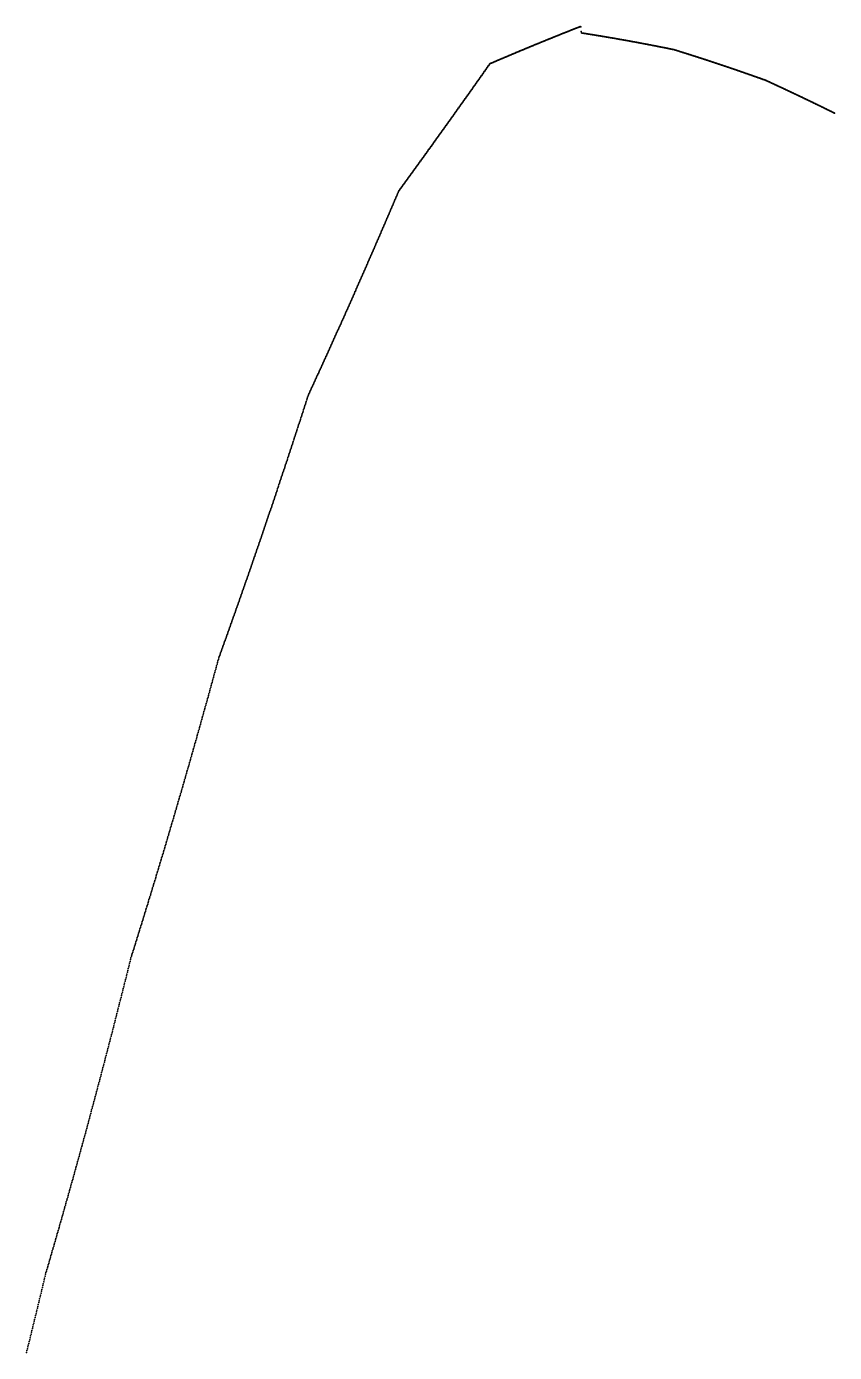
# Model space of a CAD drawing. Header units: metres. Extents: x 0 to 360, y 49 to 117.
# Drawn here: x 69.22 to 89.99, y 83.19 to 117.27 of the extents above; entities that cross this region are included whole.
import ezdxf

# ---------------------------------------------------------------- set-up
doc = ezdxf.new("R2010")
doc.units = ezdxf.units.M

msp = doc.modelspace()

# ---------------------------------------------------------------- linework, layer by layer
for p in [(83.352, 117.226), (83.363, 117.23), (83.374, 117.235), (83.385, 117.239), (83.396, 117.244), (83.408, 117.248), (83.419, 117.252), (83.43, 117.257), (83.441, 117.261), (83.452, 117.266), (83.464, 117.261), (82.498, 116.883), (82.509, 116.888), (82.52, 116.892), (82.532, 116.897), (82.543, 116.902), (82.554, 116.906), (82.565, 116.911), (82.577, 116.915), (82.588, 116.92), (82.599, 116.924), (82.61, 116.929), (82.622, 116.934), (82.633, 116.938), (82.644, 116.943), (82.655, 116.947), (82.667, 116.952), (82.678, 116.956), (82.689, 116.961), (82.7, 116.966), (82.712, 116.97), (82.723, 116.975), (82.734, 116.979), (82.745, 116.984), (82.757, 116.988), (82.768, 116.993), (82.779, 116.997), (82.79, 117.002), (82.802, 117.006), (82.813, 117.011), (82.824, 117.016), (82.835, 117.02), (82.847, 117.025), (82.858, 117.029), (82.869, 117.034), (82.88, 117.038), (82.891, 117.043), (82.903, 117.047), (82.914, 117.052), (82.925, 117.056), (82.936, 117.061), (82.948, 117.065), (82.959, 117.07), (82.97, 117.074), (82.981, 117.079), (82.993, 117.083), (83.004, 117.088), (83.015, 117.092), (83.026, 117.097), (83.037, 117.101), (83.049, 117.106), (83.06, 117.11), (83.071, 117.115), (83.082, 117.119), (83.094, 117.124), (83.105, 117.128), (83.116, 117.133), (83.127, 117.137), (83.139, 117.141), (83.15, 117.146), (83.161, 117.15), (83.172, 117.155), (83.183, 117.159), (83.195, 117.164), (83.206, 117.168), (83.217, 117.173), (83.228, 117.177), (83.239, 117.182), (83.251, 117.186), (83.262, 117.19), (83.273, 117.195), (83.284, 117.199), (83.296, 117.204), (83.307, 117.208), (83.318, 117.213), (83.329, 117.217), (83.34, 117.221), (83.475, 117.141), (83.486, 117.1), (83.497, 117.098), (83.509, 117.096), (83.52, 117.094), (83.531, 117.093), (83.542, 117.091), (83.553, 117.089), (83.565, 117.087), (83.576, 117.086), (83.587, 117.084), (83.598, 117.082), (83.609, 117.08), (83.621, 117.078), (83.632, 117.077), (83.643, 117.075), (83.654, 117.073), (83.665, 117.071), (83.677, 117.07), (83.688, 117.068), (83.699, 117.066), (83.71, 117.064), (83.721, 117.062), (83.732, 117.061), (83.744, 117.059), (83.755, 117.057), (83.766, 117.055), (83.777, 117.053), (83.788, 117.052), (83.8, 117.05), (83.811, 117.048), (83.822, 117.046), (83.833, 117.044), (83.844, 117.042), (83.856, 117.041), (83.867, 117.039), (83.878, 117.037), (83.889, 117.035), (83.9, 117.033), (83.911, 117.031), (83.923, 117.03), (83.934, 117.028), (83.945, 117.026), (83.956, 117.024), (83.967, 117.022), (83.979, 117.02), (83.99, 117.019), (84.001, 117.017), (84.012, 117.015), (84.023, 117.013), (84.034, 117.011), (84.046, 117.009), (84.057, 117.007), (84.068, 117.005), (84.079, 117.004), (84.09, 117.002), (84.101, 117), (84.113, 116.998), (84.124, 116.996), (84.135, 116.994), (84.146, 116.992), (84.157, 116.99), (84.168, 116.988), (84.18, 116.987), (84.191, 116.985), (84.202, 116.983), (84.213, 116.981), (84.224, 116.979), (84.235, 116.977), (84.247, 116.975), (84.258, 116.973), (84.269, 116.971), (84.28, 116.969), (84.291, 116.967), (84.302, 116.966), (84.314, 116.964), (84.325, 116.962), (84.336, 116.96), (84.347, 116.958), (84.358, 116.956), (84.369, 116.954), (84.381, 116.952), (84.392, 116.95), (84.403, 116.948), (84.414, 116.946), (84.425, 116.944), (84.436, 116.942), (84.448, 116.94), (84.459, 116.938), (84.47, 116.936), (84.481, 116.934), (84.492, 116.932), (84.503, 116.93), (84.514, 116.928), (84.526, 116.926), (84.537, 116.925), (84.548, 116.923), (84.559, 116.921), (84.57, 116.919), (84.581, 116.917), (84.592, 116.915), (84.604, 116.913), (84.615, 116.911), (84.626, 116.909), (84.637, 116.907), (84.648, 116.905), (84.659, 116.903), (84.67, 116.901), (84.682, 116.899), (84.693, 116.897), (84.704, 116.895), (84.715, 116.893), (84.726, 116.89), (84.737, 116.888), (84.748, 116.886), (84.76, 116.884), (84.771, 116.882), (81.675, 116.542), (81.686, 116.547), (81.698, 116.552), (81.709, 116.556), (81.72, 116.561), (81.731, 116.566), (81.743, 116.571), (81.754, 116.575), (81.765, 116.58), (81.777, 116.585), (81.788, 116.589), (81.799, 116.594), (81.81, 116.599), (81.822, 116.604), (81.833, 116.608), (81.844, 116.613), (81.856, 116.618), (81.867, 116.623), (81.878, 116.627), (81.889, 116.632), (81.901, 116.637), (81.912, 116.641), (81.923, 116.646), (81.935, 116.651), (81.946, 116.656), (81.957, 116.66), (81.968, 116.665), (81.98, 116.67), (81.991, 116.674), (82.002, 116.679), (82.014, 116.684), (82.025, 116.688), (82.036, 116.693), (82.047, 116.698), (82.059, 116.702), (82.07, 116.707), (82.081, 116.712), (82.092, 116.716), (82.104, 116.721), (82.115, 116.726), (82.126, 116.73), (82.138, 116.735), (82.149, 116.74), (82.16, 116.744), (82.171, 116.749), (82.183, 116.754), (82.194, 116.758), (82.205, 116.763), (82.216, 116.768), (82.228, 116.772), (82.239, 116.777), (82.25, 116.782), (82.261, 116.786), (82.273, 116.791), (82.284, 116.796), (82.295, 116.8), (82.307, 116.805), (82.318, 116.809), (82.329, 116.814), (82.34, 116.819), (82.352, 116.823), (82.363, 116.828), (82.374, 116.833), (82.385, 116.837), (82.397, 116.842), (82.408, 116.846), (82.419, 116.851), (82.43, 116.856), (82.442, 116.86), (82.453, 116.865), (82.464, 116.869), (82.475, 116.874), (82.487, 116.879), (84.782, 116.88), (84.793, 116.878), (84.804, 116.876), (84.815, 116.874), (84.826, 116.872), (84.838, 116.87), (84.849, 116.868), (84.86, 116.866), (84.871, 116.864), (84.882, 116.862), (84.893, 116.86), (84.904, 116.858), (84.915, 116.856), (84.927, 116.854), (84.938, 116.852), (84.949, 116.85), (84.96, 116.847), (84.971, 116.845), (84.982, 116.843), (84.993, 116.841), (85.004, 116.839), (85.016, 116.837), (85.027, 116.835), (85.038, 116.833), (85.049, 116.831), (85.06, 116.829), (85.071, 116.827), (85.082, 116.824), (85.093, 116.822), (85.104, 116.82), (85.116, 116.818), (85.127, 116.816), (85.138, 116.814), (85.149, 116.812), (85.16, 116.81), (85.171, 116.808), (85.182, 116.805), (85.193, 116.803), (85.205, 116.801), (85.216, 116.799), (85.227, 116.797), (85.238, 116.795), (85.249, 116.793), (85.26, 116.791), (85.271, 116.788), (85.282, 116.786), (85.293, 116.784), (85.305, 116.782), (85.316, 116.78), (85.327, 116.778), (85.338, 116.775), (85.349, 116.773), (85.36, 116.771), (85.371, 116.769), (85.382, 116.767), (85.393, 116.765), (85.404, 116.762), (85.416, 116.76), (85.427, 116.758), (85.438, 116.756), (85.449, 116.754), (85.46, 116.752), (85.471, 116.749), (85.482, 116.747), (85.493, 116.745), (85.504, 116.743), (85.515, 116.741), (85.526, 116.738), (85.538, 116.736), (85.549, 116.734), (85.56, 116.732), (85.571, 116.73), (85.582, 116.727), (85.593, 116.725), (85.604, 116.723), (85.615, 116.721), (85.626, 116.718), (85.637, 116.716), (85.648, 116.714), (85.66, 116.712), (85.671, 116.71), (85.682, 116.707), (85.693, 116.705), (85.704, 116.703), (85.715, 116.701), (85.726, 116.698), (85.737, 116.696), (85.748, 116.694), (85.759, 116.692), (85.77, 116.689), (85.781, 116.687), (85.793, 116.685), (85.804, 116.683), (85.815, 116.68), (85.826, 116.678), (85.837, 116.676), (85.848, 116.673), (85.859, 116.671), (85.87, 116.668), (85.881, 116.664), (85.892, 116.661), (85.903, 116.657), (85.914, 116.654), (85.925, 116.65), (85.937, 116.647), (85.948, 116.644), (85.959, 116.64), (85.97, 116.637), (85.981, 116.633), (85.992, 116.63), (86.003, 116.626), (86.014, 116.623), (86.025, 116.619), (86.036, 116.616), (86.047, 116.612), (86.058, 116.609), (86.069, 116.606), (86.08, 116.602), (86.091, 116.599), (86.102, 116.595), (86.114, 116.592), (86.125, 116.588), (86.136, 116.585), (86.147, 116.581), (86.158, 116.578), (86.169, 116.574), (86.18, 116.571), (86.191, 116.567), (86.202, 116.564), (86.213, 116.56), (86.224, 116.557), (86.235, 116.553), (86.246, 116.55), (86.257, 116.546), (86.268, 116.543), (81.053, 116.203), (81.064, 116.219), (81.076, 116.235), (81.087, 116.251), (81.098, 116.267), (81.11, 116.283), (81.121, 116.299), (81.132, 116.312), (81.144, 116.316), (81.155, 116.321), (81.166, 116.326), (81.178, 116.331), (81.189, 116.336), (81.2, 116.341), (81.212, 116.345), (81.223, 116.35), (81.234, 116.355), (81.245, 116.36), (81.257, 116.365), (81.268, 116.37), (81.279, 116.374), (81.291, 116.379), (81.302, 116.384), (81.313, 116.389), (81.325, 116.394), (81.336, 116.398), (81.347, 116.403), (81.359, 116.408), (81.37, 116.413), (81.381, 116.418), (81.392, 116.423), (81.404, 116.427), (81.415, 116.432), (81.426, 116.437), (81.438, 116.442), (81.449, 116.447), (81.46, 116.451), (81.472, 116.456), (81.483, 116.461), (81.494, 116.466), (81.505, 116.471), (81.517, 116.475), (81.528, 116.48), (81.539, 116.485), (81.551, 116.49), (81.562, 116.494), (81.573, 116.499), (81.585, 116.504), (81.596, 116.509), (81.607, 116.513), (81.618, 116.518), (81.63, 116.523), (81.641, 116.528), (81.652, 116.533), (81.664, 116.537), (86.279, 116.539), (86.29, 116.536), (86.301, 116.532), (86.313, 116.529), (86.324, 116.525), (86.335, 116.522), (86.346, 116.518), (86.357, 116.515), (86.368, 116.511), (86.379, 116.507), (86.39, 116.504), (86.401, 116.5), (86.412, 116.497), (86.423, 116.493), (86.434, 116.49), (86.445, 116.486), (86.456, 116.483), (86.467, 116.479), (86.478, 116.476), (86.489, 116.472), (86.5, 116.468), (86.511, 116.465), (86.522, 116.461), (86.533, 116.458), (86.544, 116.454), (86.555, 116.451), (86.566, 116.447), (86.577, 116.443), (86.588, 116.44), (86.6, 116.436), (86.611, 116.433), (86.622, 116.429), (86.633, 116.425), (86.644, 116.422), (86.655, 116.418), (86.666, 116.415), (86.677, 116.411), (86.688, 116.407), (86.699, 116.404), (86.71, 116.4), (86.721, 116.397), (86.732, 116.393), (86.743, 116.389), (86.754, 116.386), (86.765, 116.382), (86.776, 116.379), (86.787, 116.375), (86.798, 116.371), (86.809, 116.368), (86.82, 116.364), (86.831, 116.36), (86.842, 116.357), (86.853, 116.353), (86.864, 116.35), (86.875, 116.346), (86.886, 116.342), (86.897, 116.339), (86.908, 116.335), (86.919, 116.331), (86.93, 116.328), (86.941, 116.324), (86.952, 116.32), (86.963, 116.317), (86.974, 116.313), (86.985, 116.309), (86.996, 116.306), (87.007, 116.302), (87.018, 116.298), (87.029, 116.295), (87.04, 116.291), (87.051, 116.287), (87.062, 116.284), (87.073, 116.28), (87.084, 116.276), (87.095, 116.273), (87.106, 116.269), (87.117, 116.265), (87.128, 116.261), (87.139, 116.258), (87.15, 116.254), (87.161, 116.25), (87.172, 116.247), (87.183, 116.243), (87.194, 116.239), (87.205, 116.235), (87.216, 116.232), (87.227, 116.228), (87.238, 116.224), (87.249, 116.221), (87.26, 116.217), (87.271, 116.213), (87.282, 116.209), (87.293, 116.206), (87.304, 116.202), (80.815, 115.866), (80.827, 115.882), (80.838, 115.898), (80.849, 115.914), (80.861, 115.93), (80.872, 115.946), (80.883, 115.962), (80.895, 115.978), (80.906, 115.994), (80.917, 116.01), (80.928, 116.026), (80.94, 116.042), (80.951, 116.058), (80.962, 116.074), (80.974, 116.09), (80.985, 116.106), (80.996, 116.122), (81.008, 116.138), (81.019, 116.154), (81.03, 116.171), (81.042, 116.187), (87.315, 116.198), (87.326, 116.194), (87.337, 116.191), (87.348, 116.187), (87.359, 116.183), (87.37, 116.18), (87.381, 116.176), (87.392, 116.172), (87.403, 116.168), (87.414, 116.164), (87.425, 116.161), (87.436, 116.157), (87.447, 116.153), (87.458, 116.149), (87.469, 116.146), (87.48, 116.142), (87.491, 116.138), (87.502, 116.134), (87.513, 116.131), (87.524, 116.127), (87.535, 116.123), (87.546, 116.119), (87.557, 116.115), (87.568, 116.112), (87.579, 116.108), (87.59, 116.104), (87.601, 116.1), (87.611, 116.096), (87.622, 116.093), (87.633, 116.089), (87.644, 116.085), (87.655, 116.081), (87.666, 116.077), (87.677, 116.074), (87.688, 116.07), (87.699, 116.066), (87.71, 116.062), (87.721, 116.058), (87.732, 116.055), (87.743, 116.051), (87.754, 116.047), (87.765, 116.043), (87.776, 116.039), (87.787, 116.035), (87.798, 116.032), (87.809, 116.028), (87.82, 116.024), (87.831, 116.02), (87.842, 116.016), (87.853, 116.012), (87.864, 116.008), (87.875, 116.005), (87.885, 116.001), (87.896, 115.997), (87.907, 115.993), (87.918, 115.989), (87.929, 115.985), (87.94, 115.981), (87.951, 115.978), (87.962, 115.974), (87.973, 115.97), (87.984, 115.966), (87.995, 115.962), (88.006, 115.958), (88.017, 115.954), (88.028, 115.95), (88.039, 115.946), (88.05, 115.943), (88.061, 115.939), (88.072, 115.935), (88.083, 115.931), (88.093, 115.927), (88.104, 115.923), (88.115, 115.919), (88.126, 115.915), (88.137, 115.911), (88.148, 115.907), (88.159, 115.904), (88.17, 115.9), (88.181, 115.896), (88.192, 115.892), (88.203, 115.888), (88.214, 115.884), (88.225, 115.88), (88.236, 115.875), (88.247, 115.87), (88.257, 115.865), (80.577, 115.53), (80.588, 115.546), (80.6, 115.562), (80.611, 115.578), (80.622, 115.594), (80.634, 115.61), (80.645, 115.626), (80.657, 115.642), (80.668, 115.658), (80.679, 115.674), (80.691, 115.69), (80.702, 115.706), (80.713, 115.722), (80.725, 115.738), (80.736, 115.754), (80.747, 115.77), (80.759, 115.786), (80.77, 115.802), (80.781, 115.818), (80.793, 115.834), (80.804, 115.85), (88.268, 115.86), (88.279, 115.855), (88.29, 115.85), (88.301, 115.845), (88.312, 115.84), (88.323, 115.835), (88.334, 115.829), (88.345, 115.824), (88.356, 115.819), (88.367, 115.814), (88.378, 115.809), (88.389, 115.804), (88.399, 115.799), (88.41, 115.794), (88.421, 115.789), (88.432, 115.784), (88.443, 115.779), (88.454, 115.774), (88.465, 115.769), (88.476, 115.764), (88.487, 115.759), (88.498, 115.754), (88.509, 115.749), (88.52, 115.744), (88.53, 115.739), (88.541, 115.734), (88.552, 115.728), (88.563, 115.723), (88.574, 115.718), (88.585, 115.713), (88.596, 115.708), (88.607, 115.703), (88.618, 115.698), (88.629, 115.693), (88.639, 115.688), (88.65, 115.683), (88.661, 115.678), (88.672, 115.673), (88.683, 115.667), (88.694, 115.662), (88.705, 115.657), (88.716, 115.652), (88.727, 115.647), (88.738, 115.642), (88.748, 115.637), (88.759, 115.632), (88.77, 115.627), (88.781, 115.621), (88.792, 115.616), (88.803, 115.611), (88.814, 115.606), (88.825, 115.601), (88.836, 115.596), (88.847, 115.591), (88.857, 115.586), (88.868, 115.58), (88.879, 115.575), (88.89, 115.57), (88.901, 115.565), (88.912, 115.56), (88.923, 115.555), (88.934, 115.55), (88.944, 115.544), (88.955, 115.539), (88.966, 115.534), (88.977, 115.529), (88.988, 115.524), (80.327, 115.18), (80.339, 115.196), (80.35, 115.211), (80.362, 115.227), (80.373, 115.243), (80.384, 115.259), (80.396, 115.275), (80.407, 115.291), (80.418, 115.307), (80.43, 115.323), (80.441, 115.339), (80.452, 115.355), (80.464, 115.371), (80.475, 115.387), (80.486, 115.403), (80.498, 115.419), (80.509, 115.435), (80.52, 115.451), (80.532, 115.467), (80.543, 115.483), (80.554, 115.499), (80.566, 115.514), (88.999, 115.519), (89.01, 115.513), (89.021, 115.508), (89.032, 115.503), (89.042, 115.498), (89.053, 115.493), (89.064, 115.488), (89.075, 115.482), (89.086, 115.477), (89.097, 115.472), (89.108, 115.467), (89.119, 115.462), (89.129, 115.457), (89.14, 115.451), (89.151, 115.446), (89.162, 115.441), (89.173, 115.436), (89.184, 115.431), (89.195, 115.425), (89.205, 115.42), (89.216, 115.415), (89.227, 115.41), (89.238, 115.405), (89.249, 115.399), (89.26, 115.394), (89.271, 115.389), (89.282, 115.384), (89.292, 115.378), (89.303, 115.373), (89.314, 115.368), (89.325, 115.363), (89.336, 115.358), (89.347, 115.352), (89.358, 115.347), (89.368, 115.342), (89.379, 115.337), (89.39, 115.331), (89.401, 115.326), (89.412, 115.321), (89.423, 115.316), (89.434, 115.31), (89.444, 115.305), (89.455, 115.3), (89.466, 115.295), (89.477, 115.289), (89.488, 115.284), (89.499, 115.279), (89.509, 115.274), (89.52, 115.268), (89.531, 115.263), (89.542, 115.258), (89.553, 115.253), (89.564, 115.247), (89.575, 115.242), (89.585, 115.237), (89.596, 115.232), (89.607, 115.226), (89.618, 115.221), (89.629, 115.216), (89.64, 115.21), (89.65, 115.205), (89.661, 115.2), (89.672, 115.195), (89.683, 115.189), (89.694, 115.184), (89.705, 115.179), (80.089, 114.846), (80.1, 114.861), (80.112, 114.877), (80.123, 114.893), (80.134, 114.909), (80.146, 114.925), (80.157, 114.941), (80.168, 114.957), (80.18, 114.973), (80.191, 114.989), (80.203, 115.005), (80.214, 115.02), (80.225, 115.036), (80.237, 115.052), (80.248, 115.068), (80.259, 115.084), (80.271, 115.1), (80.282, 115.116), (80.293, 115.132), (80.305, 115.148), (80.316, 115.164), (89.715, 115.173), (89.726, 115.168), (89.737, 115.163), (89.748, 115.157), (89.759, 115.152), (89.77, 115.147), (89.78, 115.141), (89.791, 115.136), (89.802, 115.131), (89.813, 115.126), (89.824, 115.12), (89.834, 115.115), (89.845, 115.11), (89.856, 115.104), (89.867, 115.099), (89.878, 115.094), (89.889, 115.088), (89.899, 115.083), (89.91, 115.078), (89.921, 115.072), (89.932, 115.067), (89.943, 115.061), (89.954, 115.056), (89.964, 115.051), (89.975, 115.045), (89.986, 115.04), (79.85, 114.512), (79.862, 114.528), (79.873, 114.544), (79.884, 114.56), (79.896, 114.576), (79.907, 114.591), (79.918, 114.607), (79.93, 114.623), (79.941, 114.639), (79.953, 114.655), (79.964, 114.671), (79.975, 114.687), (79.987, 114.703), (79.998, 114.718), (80.009, 114.734), (80.021, 114.75), (80.032, 114.766), (80.043, 114.782), (80.055, 114.798), (80.066, 114.814), (80.078, 114.83), (79.6, 114.164), (79.611, 114.18), (79.623, 114.195), (79.634, 114.211), (79.645, 114.227), (79.657, 114.243), (79.668, 114.259), (79.68, 114.275), (79.691, 114.29), (79.702, 114.306), (79.714, 114.322), (79.725, 114.338), (79.736, 114.354), (79.748, 114.37), (79.759, 114.385), (79.771, 114.401), (79.782, 114.417), (79.793, 114.433), (79.805, 114.449), (79.816, 114.465), (79.827, 114.48), (79.839, 114.496), (79.349, 113.816), (79.361, 113.832), (79.372, 113.848), (79.384, 113.864), (79.395, 113.879), (79.406, 113.895), (79.418, 113.911), (79.429, 113.927), (79.44, 113.943), (79.452, 113.958), (79.463, 113.974), (79.475, 113.99), (79.486, 114.006), (79.497, 114.022), (79.509, 114.037), (79.52, 114.053), (79.532, 114.069), (79.543, 114.085), (79.554, 114.101), (79.566, 114.116), (79.577, 114.132), (79.589, 114.148), (79.11, 113.485), (79.121, 113.501), (79.133, 113.517), (79.144, 113.533), (79.156, 113.548), (79.167, 113.564), (79.178, 113.58), (79.19, 113.596), (79.201, 113.611), (79.213, 113.627), (79.224, 113.643), (79.235, 113.659), (79.247, 113.674), (79.258, 113.69), (79.27, 113.706), (79.281, 113.722), (79.292, 113.737), (79.304, 113.753), (79.315, 113.769), (79.327, 113.785), (79.338, 113.801), (78.859, 113.14), (78.87, 113.155), (78.882, 113.171), (78.893, 113.187), (78.905, 113.202), (78.916, 113.218), (78.928, 113.234), (78.939, 113.25), (78.95, 113.265), (78.962, 113.281), (78.973, 113.297), (78.985, 113.312), (78.996, 113.328), (79.007, 113.344), (79.019, 113.36), (79.03, 113.375), (79.042, 113.391), (79.053, 113.407), (79.064, 113.423), (79.076, 113.438), (79.087, 113.454), (79.099, 113.47), (78.688, 112.81), (78.699, 112.836), (78.711, 112.863), (78.722, 112.89), (78.734, 112.917), (78.745, 112.943), (78.756, 112.97), (78.768, 112.997), (78.779, 113.024), (78.791, 113.047), (78.802, 113.061), (78.813, 113.077), (78.825, 113.093), (78.836, 113.108), (78.848, 113.124), (78.539, 112.463), (78.551, 112.49), (78.562, 112.516), (78.574, 112.543), (78.585, 112.569), (78.596, 112.596), (78.608, 112.623), (78.619, 112.649), (78.631, 112.676), (78.642, 112.703), (78.654, 112.73), (78.665, 112.756), (78.676, 112.783), (78.391, 112.118), (78.402, 112.144), (78.414, 112.171), (78.425, 112.197), (78.437, 112.224), (78.448, 112.25), (78.459, 112.277), (78.471, 112.304), (78.482, 112.33), (78.494, 112.357), (78.505, 112.383), (78.517, 112.41), (78.528, 112.436), (78.242, 111.774), (78.254, 111.801), (78.265, 111.827), (78.276, 111.854), (78.288, 111.88), (78.299, 111.906), (78.311, 111.933), (78.322, 111.959), (78.334, 111.986), (78.345, 112.012), (78.357, 112.038), (78.368, 112.065), (78.379, 112.091), (78.094, 111.433), (78.105, 111.459), (78.116, 111.485), (78.128, 111.511), (78.139, 111.538), (78.151, 111.564), (78.162, 111.59), (78.174, 111.616), (78.185, 111.643), (78.196, 111.669), (78.208, 111.695), (78.219, 111.722), (78.231, 111.748), (77.945, 111.092), (77.956, 111.118), (77.968, 111.145), (77.979, 111.171), (77.991, 111.197), (78.002, 111.223), (78.013, 111.249), (78.025, 111.275), (78.036, 111.302), (78.048, 111.328), (78.059, 111.354), (78.071, 111.38), (78.082, 111.406), (77.796, 110.754), (77.807, 110.78), (77.819, 110.806), (77.83, 110.832), (77.842, 110.858), (77.853, 110.884), (77.865, 110.91), (77.876, 110.936), (77.888, 110.962), (77.899, 110.988), (77.91, 111.014), (77.922, 111.04), (77.933, 111.066), (77.647, 110.417), (77.658, 110.443), (77.67, 110.468), (77.681, 110.494), (77.693, 110.52), (77.704, 110.546), (77.716, 110.572), (77.727, 110.598), (77.739, 110.624), (77.75, 110.65), (77.762, 110.676), (77.773, 110.702), (77.784, 110.728), (77.498, 110.081), (77.51, 110.107), (77.521, 110.133), (77.532, 110.159), (77.544, 110.184), (77.555, 110.21), (77.567, 110.236), (77.578, 110.262), (77.59, 110.288), (77.601, 110.313), (77.613, 110.339), (77.624, 110.365), (77.636, 110.391), (77.349, 109.747), (77.361, 109.773), (77.372, 109.799), (77.383, 109.824), (77.395, 109.85), (77.406, 109.876), (77.418, 109.901), (77.429, 109.927), (77.441, 109.953), (77.452, 109.978), (77.464, 110.004), (77.475, 110.03), (77.487, 110.056), (77.188, 109.39), (77.2, 109.415), (77.211, 109.441), (77.223, 109.466), (77.234, 109.492), (77.246, 109.517), (77.257, 109.543), (77.269, 109.568), (77.28, 109.594), (77.292, 109.619), (77.303, 109.645), (77.315, 109.671), (77.326, 109.696), (77.338, 109.722), (77.039, 109.059), (77.051, 109.084), (77.062, 109.11), (77.074, 109.135), (77.085, 109.161), (77.097, 109.186), (77.108, 109.211), (77.12, 109.237), (77.131, 109.262), (77.143, 109.288), (77.154, 109.313), (77.166, 109.339), (77.177, 109.364), (76.879, 108.705), (76.89, 108.73), (76.902, 108.755), (76.913, 108.781), (76.925, 108.806), (76.936, 108.831), (76.948, 108.856), (76.959, 108.882), (76.97, 108.907), (76.982, 108.932), (76.993, 108.958), (77.005, 108.983), (77.016, 109.008), (77.028, 109.034), (76.729, 108.377), (76.741, 108.403), (76.752, 108.428), (76.764, 108.453), (76.775, 108.478), (76.787, 108.503), (76.798, 108.528), (76.81, 108.553), (76.821, 108.579), (76.833, 108.604), (76.844, 108.629), (76.856, 108.654), (76.867, 108.68), (76.569, 108.027), (76.58, 108.052), (76.591, 108.077), (76.603, 108.102), (76.614, 108.127), (76.626, 108.152), (76.637, 108.177), (76.649, 108.202), (76.66, 108.227), (76.672, 108.252), (76.683, 108.277), (76.695, 108.302), (76.706, 108.327), (76.718, 108.352), (76.431, 107.704), (76.442, 107.74), (76.454, 107.775), (76.465, 107.803), (76.477, 107.827), (76.488, 107.852), (76.5, 107.877), (76.511, 107.902), (76.523, 107.927), (76.534, 107.952), (76.546, 107.977), (76.557, 108.002), (76.316, 107.347), (76.327, 107.383), (76.339, 107.419), (76.35, 107.454), (76.362, 107.49), (76.373, 107.525), (76.385, 107.561), (76.396, 107.597), (76.408, 107.632), (76.419, 107.668), (76.212, 107.028), (76.224, 107.064), (76.235, 107.099), (76.247, 107.135), (76.258, 107.17), (76.27, 107.205), (76.281, 107.241), (76.293, 107.276), (76.304, 107.312), (76.097, 106.676), (76.109, 106.711), (76.12, 106.746), (76.132, 106.781), (76.143, 106.817), (76.155, 106.852), (76.166, 106.887), (76.178, 106.922), (76.189, 106.958), (76.201, 106.993), (75.982, 106.325), (75.994, 106.36), (76.005, 106.395), (76.017, 106.43), (76.028, 106.465), (76.04, 106.5), (76.051, 106.535), (76.063, 106.57), (76.074, 106.605), (76.086, 106.641), (75.878, 106.011), (75.89, 106.046), (75.901, 106.081), (75.913, 106.116), (75.924, 106.151), (75.936, 106.186), (75.948, 106.22), (75.959, 106.255), (75.971, 106.29), (75.763, 105.665), (75.775, 105.699), (75.786, 105.734), (75.798, 105.768), (75.809, 105.803), (75.821, 105.838), (75.832, 105.872), (75.844, 105.907), (75.855, 105.942), (75.867, 105.977), (75.648, 105.32), (75.66, 105.354), (75.671, 105.389), (75.683, 105.423), (75.694, 105.457), (75.706, 105.492), (75.717, 105.526), (75.729, 105.561), (75.74, 105.595), (75.752, 105.63), (75.533, 104.977), (75.544, 105.011), (75.556, 105.045), (75.568, 105.079), (75.579, 105.114), (75.591, 105.148), (75.602, 105.182), (75.614, 105.217), (75.625, 105.251), (75.637, 105.285), (75.418, 104.636), (75.429, 104.67), (75.441, 104.704), (75.452, 104.738), (75.464, 104.772), (75.475, 104.806), (75.487, 104.84), (75.498, 104.874), (75.51, 104.908), (75.521, 104.943), (75.302, 104.297), (75.314, 104.331), (75.326, 104.364), (75.337, 104.398), (75.349, 104.432), (75.36, 104.466), (75.372, 104.5), (75.383, 104.534), (75.395, 104.568), (75.406, 104.602), (75.187, 103.96), (75.199, 103.993), (75.21, 104.027), (75.222, 104.061), (75.233, 104.094), (75.245, 104.128), (75.256, 104.162), (75.268, 104.195), (75.279, 104.229), (75.291, 104.263), (75.072, 103.624), (75.083, 103.658), (75.095, 103.691), (75.106, 103.725), (75.118, 103.758), (75.13, 103.792), (75.141, 103.825), (75.153, 103.859), (75.164, 103.892), (75.176, 103.926), (74.945, 103.258), (74.956, 103.291), (74.968, 103.324), (74.98, 103.358), (74.991, 103.391), (75.003, 103.424), (75.014, 103.457), (75.026, 103.491), (75.037, 103.524), (75.049, 103.558), (75.06, 103.591), (74.83, 102.926), (74.841, 102.96), (74.853, 102.993), (74.864, 103.026), (74.876, 103.059), (74.887, 103.092), (74.899, 103.125), (74.91, 103.158), (74.922, 103.191), (74.933, 103.225), (74.714, 102.597), (74.726, 102.63), (74.737, 102.663), (74.749, 102.696), (74.76, 102.729), (74.772, 102.762), (74.783, 102.794), (74.795, 102.827), (74.806, 102.86), (74.818, 102.893), (74.587, 102.237), (74.599, 102.269), (74.61, 102.302), (74.622, 102.335), (74.633, 102.367), (74.645, 102.4), (74.656, 102.433), (74.668, 102.466), (74.68, 102.499), (74.691, 102.531), (74.703, 102.564), (74.472, 101.911), (74.483, 101.944), (74.495, 101.976), (74.506, 102.009), (74.518, 102.041), (74.529, 102.074), (74.541, 102.106), (74.553, 102.139), (74.564, 102.171), (74.576, 102.204), (74.345, 101.555), (74.356, 101.587), (74.368, 101.62), (74.379, 101.652), (74.391, 101.684), (74.402, 101.717), (74.414, 101.749), (74.425, 101.781), (74.437, 101.814), (74.449, 101.846), (74.46, 101.879), (74.229, 101.233), (74.241, 101.265), (74.252, 101.297), (74.264, 101.329), (74.275, 101.362), (74.287, 101.394), (74.298, 101.426), (74.31, 101.458), (74.322, 101.49), (74.333, 101.523), (74.114, 100.875), (74.125, 100.917), (74.137, 100.96), (74.148, 101.002), (74.16, 101.043), (74.171, 101.073), (74.183, 101.105), (74.194, 101.137), (74.206, 101.169), (74.218, 101.201), (74.021, 100.537), (74.033, 100.579), (74.044, 100.621), (74.056, 100.664), (74.067, 100.706), (74.079, 100.748), (74.09, 100.79), (74.102, 100.833), (73.929, 100.201), (73.94, 100.243), (73.952, 100.285), (73.963, 100.327), (73.975, 100.369), (73.986, 100.411), (73.998, 100.453), (74.01, 100.495), (73.836, 99.868), (73.848, 99.909), (73.859, 99.951), (73.871, 99.993), (73.882, 100.034), (73.894, 100.076), (73.905, 100.118), (73.917, 100.16), (73.744, 99.536), (73.755, 99.577), (73.767, 99.619), (73.778, 99.66), (73.79, 99.702), (73.801, 99.743), (73.813, 99.785), (73.825, 99.826), (73.639, 99.165), (73.651, 99.206), (73.663, 99.247), (73.674, 99.288), (73.686, 99.33), (73.697, 99.371), (73.709, 99.412), (73.72, 99.453), (73.732, 99.495), (73.547, 98.838), (73.558, 98.878), (73.57, 98.919), (73.582, 98.96), (73.593, 99.001), (73.605, 99.042), (73.616, 99.083), (73.628, 99.124), (73.454, 98.512), (73.466, 98.553), (73.477, 98.593), (73.489, 98.634), (73.501, 98.675), (73.512, 98.715), (73.524, 98.756), (73.535, 98.797), (73.35, 98.148), (73.362, 98.188), (73.373, 98.229), (73.385, 98.269), (73.396, 98.309), (73.408, 98.35), (73.42, 98.39), (73.431, 98.431), (73.443, 98.471), (73.258, 97.827), (73.269, 97.867), (73.281, 97.907), (73.292, 97.947), (73.304, 97.987), (73.315, 98.027), (73.327, 98.067), (73.339, 98.108), (73.153, 97.467), (73.165, 97.507), (73.176, 97.547), (73.188, 97.587), (73.2, 97.627), (73.211, 97.666), (73.223, 97.706), (73.234, 97.746), (73.246, 97.786), (73.061, 97.15), (73.072, 97.189), (73.084, 97.229), (73.095, 97.268), (73.107, 97.308), (73.119, 97.348), (73.13, 97.388), (73.142, 97.427), (72.956, 96.795), (72.968, 96.834), (72.98, 96.873), (72.991, 96.913), (73.003, 96.952), (73.014, 96.992), (73.026, 97.031), (73.038, 97.071), (73.049, 97.11), (72.852, 96.442), (72.864, 96.481), (72.875, 96.52), (72.887, 96.559), (72.899, 96.599), (72.91, 96.638), (72.922, 96.677), (72.933, 96.716), (72.945, 96.755), (72.76, 96.131), (72.771, 96.169), (72.783, 96.208), (72.794, 96.247), (72.806, 96.286), (72.817, 96.325), (72.829, 96.364), (72.841, 96.403), (72.655, 95.782), (72.667, 95.821), (72.678, 95.86), (72.69, 95.898), (72.702, 95.937), (72.713, 95.976), (72.725, 96.014), (72.736, 96.053), (72.748, 96.092), (72.551, 95.436), (72.562, 95.475), (72.574, 95.513), (72.586, 95.551), (72.597, 95.59), (72.609, 95.628), (72.62, 95.667), (72.632, 95.705), (72.644, 95.744), (72.447, 95.093), (72.458, 95.131), (72.47, 95.169), (72.481, 95.207), (72.493, 95.245), (72.505, 95.283), (72.516, 95.322), (72.528, 95.36), (72.539, 95.398), (72.342, 94.751), (72.354, 94.789), (72.365, 94.827), (72.377, 94.865), (72.389, 94.903), (72.4, 94.941), (72.412, 94.979), (72.423, 95.017), (72.435, 95.055), (72.238, 94.412), (72.249, 94.45), (72.261, 94.487), (72.273, 94.525), (72.284, 94.562), (72.296, 94.6), (72.307, 94.638), (72.319, 94.676), (72.331, 94.713), (72.133, 94.075), (72.145, 94.112), (72.157, 94.15), (72.168, 94.187), (72.18, 94.224), (72.191, 94.262), (72.203, 94.299), (72.215, 94.337), (72.226, 94.374), (72.029, 93.74), (72.041, 93.777), (72.052, 93.814), (72.064, 93.851), (72.075, 93.889), (72.087, 93.926), (72.099, 93.963), (72.11, 94), (72.122, 94.038), (71.913, 93.372), (71.925, 93.407), (71.936, 93.444), (71.948, 93.481), (71.959, 93.518), (71.971, 93.555), (71.983, 93.592), (71.994, 93.629), (72.006, 93.666), (72.017, 93.703), (71.832, 93.053), (71.843, 93.1), (71.855, 93.146), (71.867, 93.193), (71.878, 93.24), (71.89, 93.286), (71.901, 93.333), (71.751, 92.729), (71.762, 92.775), (71.774, 92.821), (71.785, 92.868), (71.797, 92.914), (71.809, 92.96), (71.82, 93.007), (71.658, 92.36), (71.669, 92.406), (71.681, 92.452), (71.693, 92.498), (71.704, 92.544), (71.716, 92.59), (71.727, 92.636), (71.739, 92.683), (71.576, 92.04), (71.588, 92.086), (71.6, 92.132), (71.611, 92.177), (71.623, 92.223), (71.635, 92.269), (71.646, 92.315), (71.484, 91.677), (71.495, 91.722), (71.507, 91.768), (71.518, 91.813), (71.53, 91.858), (71.542, 91.904), (71.553, 91.949), (71.565, 91.995), (71.402, 91.361), (71.414, 91.406), (71.426, 91.451), (71.437, 91.496), (71.449, 91.541), (71.46, 91.586), (71.472, 91.632), (71.309, 91.003), (71.321, 91.047), (71.333, 91.092), (71.344, 91.137), (71.356, 91.182), (71.368, 91.226), (71.379, 91.271), (71.391, 91.316), (71.217, 90.647), (71.228, 90.691), (71.24, 90.735), (71.251, 90.78), (71.263, 90.824), (71.275, 90.869), (71.286, 90.913), (71.298, 90.958), (71.135, 90.337), (71.147, 90.381), (71.158, 90.426), (71.17, 90.47), (71.182, 90.514), (71.193, 90.558), (71.205, 90.602), (71.042, 89.986), (71.054, 90.03), (71.066, 90.074), (71.077, 90.118), (71.089, 90.161), (71.1, 90.205), (71.112, 90.249), (71.124, 90.293), (70.949, 89.638), (70.961, 89.681), (70.973, 89.724), (70.984, 89.768), (70.996, 89.812), (71.007, 89.855), (71.019, 89.899), (71.031, 89.943), (70.856, 89.291), (70.868, 89.335), (70.88, 89.378), (70.891, 89.421), (70.903, 89.464), (70.914, 89.507), (70.926, 89.551), (70.938, 89.594), (70.763, 88.948), (70.775, 88.99), (70.787, 89.033), (70.798, 89.076), (70.81, 89.119), (70.822, 89.162), (70.833, 89.205), (70.845, 89.248), (70.67, 88.606), (70.682, 88.649), (70.694, 88.691), (70.705, 88.734), (70.717, 88.777), (70.729, 88.819), (70.74, 88.862), (70.752, 88.905), (70.577, 88.267), (70.589, 88.31), (70.601, 88.352), (70.612, 88.394), (70.624, 88.437), (70.636, 88.479), (70.647, 88.521), (70.659, 88.564), (70.484, 87.931), (70.496, 87.973), (70.508, 88.015), (70.519, 88.057), (70.531, 88.099), (70.543, 88.141), (70.554, 88.183), (70.566, 88.225), (70.391, 87.597), (70.403, 87.638), (70.415, 87.68), (70.426, 87.722), (70.438, 87.763), (70.45, 87.805), (70.461, 87.847), (70.473, 87.889), (70.298, 87.265), (70.31, 87.306), (70.322, 87.348), (70.333, 87.389), (70.345, 87.43), (70.357, 87.472), (70.368, 87.513), (70.38, 87.555), (70.205, 86.935), (70.217, 86.976), (70.229, 87.017), (70.24, 87.059), (70.252, 87.1), (70.264, 87.141), (70.275, 87.182), (70.287, 87.223), (70.101, 86.567), (70.112, 86.608), (70.124, 86.649), (70.136, 86.69), (70.147, 86.73), (70.159, 86.771), (70.171, 86.812), (70.182, 86.853), (70.194, 86.894), (70.008, 86.243), (70.019, 86.283), (70.031, 86.323), (70.043, 86.364), (70.054, 86.405), (70.066, 86.445), (70.077, 86.486), (70.089, 86.527), (69.903, 85.88), (69.915, 85.92), (69.926, 85.96), (69.938, 86), (69.95, 86.041), (69.961, 86.081), (69.973, 86.121), (69.984, 86.162), (69.996, 86.202), (69.81, 85.56), (69.822, 85.6), (69.833, 85.64), (69.845, 85.68), (69.856, 85.72), (69.868, 85.76), (69.88, 85.8), (69.891, 85.84), (69.705, 85.2), (69.717, 85.245), (69.729, 85.282), (69.74, 85.321), (69.752, 85.361), (69.763, 85.401), (69.775, 85.44), (69.787, 85.48), (69.798, 85.52), (69.624, 84.859), (69.635, 84.907), (69.647, 84.956), (69.659, 85.005), (69.67, 85.053), (69.682, 85.102), (69.694, 85.151), (69.542, 84.52), (69.554, 84.568), (69.566, 84.616), (69.577, 84.665), (69.589, 84.713), (69.601, 84.762), (69.612, 84.81), (69.461, 84.183), (69.473, 84.231), (69.484, 84.279), (69.496, 84.327), (69.507, 84.375), (69.519, 84.423), (69.531, 84.472), (69.379, 83.85), (69.391, 83.897), (69.403, 83.945), (69.414, 83.992), (69.426, 84.04), (69.438, 84.088), (69.449, 84.136), (69.298, 83.518), (69.31, 83.565), (69.321, 83.613), (69.333, 83.66), (69.344, 83.707), (69.356, 83.755), (69.368, 83.802), (69.216, 83.189), (69.228, 83.236), (69.24, 83.283), (69.251, 83.33), (69.263, 83.377), (69.275, 83.424), (69.286, 83.471)]:
    msp.add_point(p)

doc.saveas('drawing.dxf')
